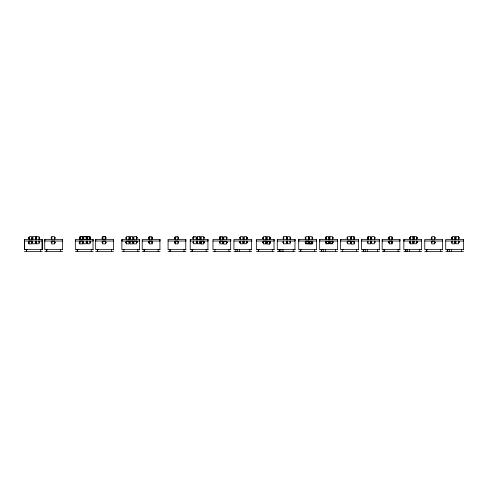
<?xml version="1.0" encoding="UTF-8"?>
<svg xmlns="http://www.w3.org/2000/svg" width="488" height="488" viewBox="0 0 488 488"><rect width="100%" height="100%" fill="white"/><g stroke="black" fill="none" stroke-linecap="round" stroke-linejoin="round"><path stroke-width="0.37" stroke-dasharray="2.44 1.83" d="M149.804 237.375L151.195 237.375L151.189 238.766M175.826 237.375L177.217 237.375M194.096 237.375L195.481 237.375M220.655 237.375L222.052 237.375M224.443 237.375L225.84 237.375"/><path stroke-width="0.73" d="M102.212 238.114C102.218 236.046 102.206 240.188 102.218 238.114M367.562 237.998C367.574 235.924 367.555 240.066 367.568 237.998M409.652 242.292C409.664 240.224 409.652 244.366 409.664 242.292M28.841 242.798L28.847 243.146L28.847 241.786M29.189 238.376L29.195 238.724L29.195 237.43M31.946 238.345L31.952 238.687L31.952 237.394M32.409 238.345L32.415 238.687L32.415 237.394M32.873 238.345L32.879 238.687L32.873 237.394M54.528 242.829L54.534 243.176L54.528 241.987M79.928 238.376L79.928 238.724L79.928 237.43M83.613 238.345L83.613 238.687L83.613 237.394M102.669 238.461C102.681 239.62 102.681 236.338 102.669 237.937M105.451 242.829L105.451 243.176L105.451 241.987M126.319 242.798L126.325 243.146L126.325 241.786M126.483 238.376L126.49 238.724L126.49 237.43M129.247 238.345L129.247 238.687L129.247 237.394M129.704 238.345L129.71 238.687L129.71 237.394M130.168 238.345L130.174 238.687L130.168 237.394M175.088 238.461C175.101 239.62 175.094 236.338 175.088 237.937M193.413 238.321L193.419 238.669L193.413 237.375M196.316 238.345L196.322 238.693L196.316 237.394M196.78 238.345L196.78 238.693L196.78 237.394M197.244 238.345L197.244 238.693L197.244 237.394M200.019 242.707L200.025 243.054L200.019 241.761M200.483 242.707L200.489 243.054L200.483 241.761M200.946 242.707L200.946 243.054L200.946 241.761M219.99 238.461C219.996 239.62 219.996 236.338 219.984 237.937M223.23 242.829L223.23 243.176L223.23 241.987M223.693 242.829L223.693 243.176L223.693 241.987M226.511 242.756L226.511 243.103L226.511 241.81M240.358 238.345L240.364 238.687L240.358 237.394M263.343 238.461C263.355 239.62 263.355 236.338 263.343 237.937M266.125 242.829L266.125 243.176L266.125 241.987M266.588 242.829L266.588 243.176L266.588 241.987M267.046 242.829L267.052 243.176L267.052 241.987M269.864 242.756L269.87 243.103L269.87 241.81M283.717 238.345L283.723 238.687L283.717 237.394M305.732 238.461C305.744 239.62 305.744 236.338 305.732 237.937M308.514 242.829L308.514 243.176L308.514 241.987M308.977 242.829L308.977 243.176L308.977 241.987M309.441 242.829L309.441 243.176L309.441 241.987M312.253 242.756L312.259 243.103L312.259 241.81M326.106 238.345L326.112 238.687L326.106 237.394M347.651 238.461C347.663 239.62 347.663 236.338 347.651 237.937M350.433 242.829L350.433 243.176L350.433 241.987M350.89 242.829L350.896 243.176L350.896 241.987M351.354 242.829L351.36 243.176L351.354 241.987M354.172 242.756L354.178 243.103L354.172 241.81M368.025 238.345L368.025 238.687L368.025 237.394M391.943 242.829L391.949 243.176L391.943 241.987M410.28 238.345L410.286 238.687L410.28 237.394M431.788 238.461C431.801 239.62 431.795 236.338 431.788 237.937M452.156 238.345L452.162 238.687L452.156 237.394M31.598 242.78L31.598 241.804M32.525 242.78L32.525 241.804M35.343 241.877L35.343 241.529L35.343 242.89M35.423 238.339L35.423 237.363M35.807 241.877L35.807 241.529L35.807 242.89M39.113 242.585L39.113 241.401L39.113 241.749M39.113 238.431L39.113 237.455M51.771 242.804L51.771 241.822M51.752 237.4L51.752 237.052L51.752 238.412M54.51 238.443L54.51 237.461M82.521 242.78L82.521 241.804M82.984 242.78L82.984 241.804M83.448 242.78L83.448 241.804M86.266 241.877L86.266 241.529L86.266 242.89M86.346 238.339L86.346 237.363M86.724 241.877L86.73 241.529L86.73 242.89M87.187 241.877L87.193 241.529L87.193 242.89M87.273 238.339L87.273 237.363M90.036 238.431L90.036 237.455M105.432 238.443L105.432 237.461M129.082 242.78L129.082 241.804M129.54 242.78L129.54 241.804M130.003 242.78L130.003 241.804M132.821 241.877L132.827 241.529L132.827 242.89M132.901 238.339L132.901 237.363M133.285 241.877L133.291 241.529L133.285 242.89M133.364 238.339L133.364 237.363M133.749 241.877L133.749 241.529L133.749 242.89M133.828 238.339L133.828 237.363M136.591 238.431L136.591 237.455M136.591 242.585L136.597 241.401L136.591 241.749M149.255 242.804L149.255 241.822M149.23 237.4L149.237 237.052L149.237 238.412M151.988 238.443L151.988 237.461M175.107 242.804L175.107 241.822M193.577 242.823L193.577 241.841M196.341 241.847L196.341 241.505L196.341 242.798M196.798 241.847L196.804 241.505L196.804 242.798M197.262 241.847L197.268 241.505L197.262 242.798M220.009 242.804L220.009 241.822M222.772 242.969L222.772 241.987M222.748 238.443L222.748 237.461M223.211 238.443L223.211 237.461M226.432 238.406L226.432 237.424M240.194 242.78L240.194 241.804M243.012 241.877L243.018 241.529L243.012 242.89M243.091 238.339L243.091 237.363M243.475 241.877L243.475 241.529L243.475 242.89M243.555 238.339L243.555 237.363M243.939 241.877L243.939 241.529L243.939 242.89M244.018 238.339L244.018 237.363M246.782 241.749L246.788 241.401L246.782 242.585M246.782 238.431L246.782 237.455M263.368 242.804L263.368 241.822M266.106 238.443L266.106 237.461M266.564 238.443L266.564 237.461M267.027 238.443L267.027 237.461M269.785 238.406L269.785 237.424M283.552 242.78L283.552 241.804M286.371 241.877L286.371 241.529L286.371 242.89M286.45 238.339L286.45 237.363M286.834 241.877L286.834 241.529L286.834 242.89M286.913 238.339L286.913 237.363M287.298 241.877L287.298 241.529L287.298 242.89M287.377 238.339L287.377 237.363M290.14 242.585L290.14 241.401L290.14 241.749M290.14 238.431L290.14 237.455M290.604 241.749L290.604 241.401L290.604 242.585M290.604 238.431L290.604 237.455M305.756 242.804L305.756 241.822M308.495 238.443L308.495 237.461M308.953 238.443L308.953 237.461M309.416 238.443L309.416 237.461M312.174 238.406L312.174 237.424M325.941 242.78L325.941 241.804M328.76 241.877L328.766 241.529L328.76 242.89M328.839 238.339L328.839 237.363M329.223 241.877L329.223 241.529L329.223 242.89M329.302 238.339L329.302 237.363M329.687 241.877L329.687 241.529L329.687 242.89M329.766 238.339L329.766 237.363M332.529 242.585L332.529 241.401L332.529 241.749M332.529 238.431L332.529 237.455M350.408 238.443L350.408 237.461M350.872 238.443L350.872 237.461M351.336 238.443L351.336 237.461M354.093 238.406L354.093 237.424M367.86 242.78L367.86 241.804M370.679 241.877L370.679 241.529L370.679 242.89M370.758 238.339L370.758 237.363M371.685 238.339L371.685 237.363M374.449 242.585L374.449 241.401L374.449 241.749M374.449 238.431L374.449 237.455M389.192 242.804L389.192 241.822M391.925 238.443L391.925 237.461M412.933 241.877L412.94 241.529L412.933 242.89M413.013 238.339L413.013 237.363M413.397 241.877L413.397 241.529L413.397 242.89M413.476 238.339L413.476 237.363M413.861 241.877L413.861 241.529L413.861 242.89M413.94 238.339L413.94 237.363M416.703 242.585L416.709 241.401L416.703 241.749M416.703 238.431L416.703 237.455M431.807 242.804L431.807 241.822M451.992 242.78L451.992 241.804M454.81 241.877L454.816 241.529L454.816 242.89M454.889 238.339L454.889 237.363M455.274 241.877L455.28 241.529L455.274 242.89M455.353 238.339L455.353 237.363M455.737 241.877L455.737 241.529L455.737 242.89M455.816 238.339L455.816 237.363M458.58 242.585L458.586 241.401L458.58 241.749M458.586 238.431L458.586 237.455M32.062 241.804L32.062 242.78M86.809 237.363L86.809 238.339M200.001 238.431L200.001 237.345M200.464 237.345L200.464 238.431M200.928 238.431L200.922 237.345M371.222 237.363L371.222 238.339M82.686 237.394L82.692 238.687L82.686 238.345M83.149 237.394L83.149 238.687L83.149 238.345M90.036 242.762L90.036 241.426M152.012 243.152L152.012 241.81M25.73 249.63L27.188 249.63M46.067 249.63L47.525 249.63M76.647 249.63L78.111 249.63M96.99 249.63L98.448 249.63M124.666 249.63L123.208 249.63M143.545 249.63L145.009 249.63M169.403 249.63L170.861 249.63M191.558 249.63L193.016 249.63M215.763 249.63L214.305 249.63M236.704 249.63L235.246 249.63M257.664 249.63L259.122 249.63M278.605 249.63L280.063 249.63M300.053 249.63L301.511 249.63M320.994 249.63L322.452 249.63M343.43 249.63L341.972 249.63M362.913 249.63L364.371 249.63M383.483 249.63L384.947 249.63M405.168 249.63L406.632 249.63M426.103 249.63L427.561 249.63M447.045 249.63L448.509 249.63M35.435 236.656L32.659 236.656L32.678 239.431M36.368 236.656L36.368 239.431L36.35 236.656L39.125 236.656L39.107 239.431M82.698 236.656L79.922 236.656L79.922 239.431M86.358 236.656L83.582 236.656L83.582 239.431M129.174 236.656L129.174 239.431L129.192 236.656L126.398 236.656L126.398 239.431M177.937 236.656L175.143 236.656L175.143 239.431M193.407 236.656L196.2 236.656L196.182 239.431M219.984 236.656L219.984 239.431L219.972 236.656L222.76 236.656L222.76 239.431M266.119 236.656L266.119 239.431L266.137 236.656L263.361 236.656L263.361 239.431M283.687 236.656L286.462 236.656L286.462 239.431L286.444 236.656M308.507 236.656L308.507 239.431L308.526 236.656L305.75 236.656L305.769 239.431M326.075 236.656L328.851 236.656L328.851 239.431M329.784 236.656L329.784 239.431L329.766 236.656L332.541 236.656L332.541 239.431M368.013 236.656L368.013 239.431L367.995 236.656L370.77 236.656L370.752 239.431M410.249 236.656L413.025 236.656M413.958 236.656L413.958 239.431L413.94 236.656L416.715 236.656L416.697 239.431M455.835 236.656L455.835 239.431L455.822 236.656L458.592 236.656L458.592 239.431L458.574 236.656M24.4 241.029L42.224 241.029L42.279 249.63L24.4 249.63L24.4 239.431L42.224 239.431L42.224 241.029M44.737 241.029L62.574 241.029L62.574 239.431L44.737 239.431L44.737 249.63L62.623 249.63M75.323 241.029L93.153 241.029L93.153 239.431L75.323 239.431L75.323 249.63L93.202 249.63M95.66 241.029L113.497 241.029L113.497 239.431L95.66 239.431L95.66 249.63L113.539 249.63M121.878 241.029L139.702 241.029L139.702 239.431L121.878 239.431L121.878 249.63L139.763 249.63M142.221 241.029L160.064 241.029L160.064 239.431L142.221 239.431L142.221 249.63L160.101 249.63M168.079 241.029L185.91 241.029L185.91 239.431L168.079 239.431L168.079 249.63L185.959 249.63M190.228 241.029L208.065 241.029L208.065 239.431L190.228 239.431L190.228 249.63L208.114 249.63M212.975 241.029L230.812 241.029L230.812 239.431L212.975 239.431L212.975 249.63L230.861 249.63M233.923 241.029L251.753 241.029L251.753 239.431L233.923 239.431L233.923 249.63L251.802 249.63M256.334 241.029L274.171 241.029L274.171 239.431L256.334 239.431L256.334 249.63L274.213 249.63M277.276 241.029L295.112 241.029L295.112 239.431L277.276 239.431L277.276 249.63L295.161 249.63M298.723 241.029L316.56 241.029L316.56 239.431L298.723 239.431L298.723 249.63L316.602 249.63M319.664 241.029L337.501 241.029L337.501 239.431L319.664 239.431L319.664 249.63L337.55 249.63M340.642 241.029L358.473 241.029L358.473 239.431L340.642 239.431L340.642 249.63L358.521 249.63M361.584 241.029L379.42 241.029L379.42 239.431L361.584 239.431L361.584 249.63L379.469 249.63M382.159 241.029L399.989 241.029L399.989 239.431L382.159 239.431L382.159 249.63L400.038 249.63M403.844 241.029L421.675 241.029L421.675 239.431L403.844 239.431L403.844 249.63L421.724 249.63M424.774 241.029L442.61 241.029L442.61 239.431L424.774 239.431L424.774 249.63L442.659 249.63M445.721 241.029L463.551 241.029L463.551 239.431L445.721 239.431L445.721 249.63L463.6 249.63M31.592 241.115L31.61 243.89L28.835 243.89L28.835 241.115L31.61 241.115M79.757 241.115L82.533 241.115L82.533 243.89L79.757 243.89L79.757 241.115L79.776 243.89M149.249 241.115L152.018 241.115L152.018 243.89L149.249 243.89L149.261 241.115M220.003 241.115L222.778 241.115L222.778 243.89L220.003 243.89L220.021 241.115M266.137 241.115L263.361 241.115L263.38 243.89L266.137 243.89L266.137 241.115L266.119 243.89M308.526 241.115L305.75 241.115L305.769 243.89L308.526 243.89L308.526 241.115L308.507 243.89M267.052 241.304L269.827 241.304L269.809 244.073M312.216 241.304L309.441 241.304L309.441 244.073L312.216 244.073L312.198 241.304M36.368 243.78L36.368 241.005L36.35 243.78L39.125 243.78L39.125 241.005M283.607 243.817L286.383 243.817L286.383 241.041M325.996 243.817L328.772 243.817L328.772 241.041M175.101 243.89L177.876 243.89L177.876 241.115L175.101 241.115L175.119 243.89M269.827 244.073L267.052 244.073L267.07 241.304M24.4 251.485L42.279 251.485M44.737 251.485L62.623 251.485M75.323 251.485L93.202 251.485M95.66 251.485L113.539 251.485M121.878 251.485L139.763 251.485M142.221 251.485L160.101 251.485M168.079 251.485L185.959 251.485M190.228 251.485L208.114 251.485M212.975 251.485L230.861 251.485M233.923 251.485L251.802 251.485M256.334 251.485L274.213 251.485M277.276 251.485L295.161 251.485M298.723 251.485L316.602 251.485M319.664 251.485L337.55 251.485M340.642 251.485L358.521 251.485M361.584 251.485L379.469 251.485M382.159 251.485L400.038 251.485M403.844 251.485L421.724 251.485M424.774 251.485L442.659 251.485M445.721 251.485L463.6 251.485M24.62 249.63L24.522 239.431M371.148 242.219C371.136 240.169 371.148 244.256 371.136 242.219M463.417 239.431L463.417 249.63M461.66 249.63L461.66 251.485M458.592 241.005L458.592 243.78L455.816 243.78L455.835 241.005M454.883 239.431L454.901 236.656L452.126 236.656L452.126 239.431M454.822 241.041L454.822 243.817L452.047 243.817L452.065 241.041M451.418 249.63L451.418 251.485M449.356 249.63L449.356 251.485M447.728 249.63L447.728 251.485M447.655 249.679L447.655 251.485M442.476 239.431L442.476 249.63M440.719 249.63L440.719 251.485M434.576 239.431L434.576 236.656L431.801 236.656L431.801 239.431M426.786 249.63L426.786 251.485M426.713 249.679L426.713 251.485M421.54 239.431L421.54 249.63M419.784 249.63L419.784 251.485M416.715 241.005L416.715 243.78L413.94 243.78L413.958 241.005M413.007 236.656L413.025 239.431M412.946 241.041L412.946 243.817L410.17 243.817L410.17 241.041M410.268 236.656L410.249 239.431M410.188 241.041L410.188 243.817M409.536 249.63L409.536 251.485M407.48 249.63L407.48 251.485M405.851 249.63L405.851 251.485M405.778 249.679L405.778 251.485M403.972 239.431L403.972 241.029M399.855 239.431L399.855 249.63M398.098 249.63L398.098 251.485M391.955 239.431L391.943 236.656L389.186 236.656L389.186 239.431M384.166 249.63L384.166 251.485M384.093 249.679L384.093 251.485M382.287 239.431L382.287 241.029M379.286 239.431L379.286 249.63M377.529 249.63L377.529 251.485M374.461 239.431L374.442 236.656L371.685 236.656L371.704 239.431M374.455 241.005L374.455 243.78L371.685 243.78L371.704 241.005M370.691 241.041L370.691 243.817L367.915 243.817L367.934 241.041M367.281 249.63L367.281 251.485M365.219 249.63L365.219 251.485M363.597 249.63L363.597 251.485L363.523 249.679M361.718 239.431L361.718 241.029M358.345 239.431L358.345 249.63M356.588 249.63L356.588 251.485M354.081 239.431L354.081 236.656L351.311 236.656L351.311 239.431M354.068 236.656L354.068 239.431M351.323 236.656L351.323 239.431M350.445 239.431L350.427 236.656L347.67 236.656L347.688 239.431M342.649 249.63L342.582 251.485M340.776 239.431L340.776 241.029M337.367 239.431L337.367 249.63M335.61 249.63L335.61 251.485M332.541 241.005L332.541 243.78L329.766 243.78L329.784 241.005M326.094 236.656L326.075 239.431M326.014 241.041L326.014 243.817M325.362 249.63L325.362 251.485M323.306 249.63L323.306 251.485M321.677 249.63L321.677 251.485M321.604 249.679L321.604 251.485M319.799 239.431L319.799 241.029M316.425 239.431L316.425 249.63M314.668 249.63L314.668 251.485M312.149 239.431L312.168 236.656L309.392 236.656L309.41 239.431M300.736 249.63L300.736 251.485M300.663 249.679L300.663 251.485M298.857 239.431L298.857 241.029M294.978 239.431L294.978 249.63M293.221 249.63L293.221 251.485M290.134 239.431L290.153 236.656L287.377 236.656L287.377 239.431M290.153 241.005L290.153 243.78L287.377 243.78L287.395 241.005M283.705 236.656L283.687 239.431M283.626 241.041L283.626 243.817M282.973 249.63L282.973 251.485M280.917 249.63L280.917 251.485M279.288 249.63L279.288 251.485M279.215 249.679L279.215 251.485M277.41 239.431L277.41 241.029M274.036 239.431L274.036 249.63M272.28 249.63L272.28 251.485M269.76 239.431L269.779 236.656L267.003 236.656L267.021 239.431M258.347 249.63L258.347 251.485M258.274 249.679L258.274 251.485M251.619 239.431L251.619 249.63M249.862 249.63L249.862 251.485M246.775 239.431L246.794 236.656L244.018 236.656L244.018 239.431M246.794 241.005L246.794 243.78L244.018 243.78L244.037 241.005M243.103 239.431L243.085 236.656L240.328 236.656L240.346 239.431M243.024 241.041L243.024 243.817L240.249 243.817L240.267 241.041M239.614 249.63L239.614 251.485M237.558 249.63L237.558 251.485M235.93 249.63L235.856 251.485M230.678 239.431L230.678 249.63M228.921 249.63L228.921 251.485M226.548 239.431L226.53 236.656L223.754 236.656L223.772 239.431M214.988 249.63L214.915 251.485M207.931 239.431L207.931 249.63M206.174 249.63L206.174 251.485M203.777 239.431L203.758 236.656L201.001 236.656L201.001 239.431M200.964 241.182L200.964 243.957M200.031 240.999L200.031 243.768L197.256 243.768L197.274 240.999M196.347 241.023L196.347 243.799L193.571 243.799L193.59 241.023M193.425 236.656L193.407 239.431M192.241 249.63L192.241 251.485M192.168 249.679L192.168 251.485M190.363 239.431L190.363 241.029M185.775 239.431L185.775 249.63M184.019 249.63L184.019 251.485M177.919 236.656L177.937 239.431M170.086 249.63L170.086 251.485M170.013 249.679L170.013 251.485M159.918 239.431L159.918 249.63M158.161 249.63L158.161 251.485M151.908 239.431L151.89 236.656L149.114 236.656L149.133 239.431M144.228 249.63L144.228 251.485M144.155 249.679L144.155 251.485M139.58 239.431L139.58 249.63M137.823 249.63L137.823 251.485M136.603 239.431L136.603 236.656L133.828 236.656L133.828 239.431M136.585 236.656L136.585 239.431M132.895 239.431L132.913 236.656L130.137 236.656L130.156 239.431M123.891 249.63L123.818 251.485M122.006 239.431L122.006 241.029M113.362 239.431L113.362 249.63M111.606 249.63L111.606 251.485M105.445 239.431L105.426 236.656L102.669 236.656L102.687 239.431M97.673 249.63L97.673 251.485M97.6 249.679L97.6 251.485M95.794 239.431L95.794 241.029M93.025 239.431L93.025 249.63M91.262 249.63L91.262 251.485M90.048 239.431L90.048 236.656L87.273 236.656L87.291 239.431M90.042 241.005L90.042 243.78L87.273 243.78L87.291 241.005M86.339 236.656L86.358 239.431M86.278 241.041L86.278 243.817L83.503 243.817L83.521 241.041M82.679 236.656L82.698 239.431M82.515 241.115L82.515 243.89M77.33 249.63L77.33 251.485M77.263 249.679L77.263 251.485M62.44 239.431L62.44 249.63M60.683 249.63L60.683 251.485M54.522 239.431L54.503 236.656L51.746 236.656L51.746 239.431M46.75 249.63L46.75 251.485M46.677 249.679L46.677 251.485M44.872 239.431L44.872 241.029M42.102 239.431L42.102 249.63M40.345 249.63L40.345 251.485M35.417 236.656L35.435 239.431M35.356 241.041L35.356 243.817L32.58 243.817L32.598 241.041M31.94 239.431L31.958 236.656L29.189 236.656L29.189 239.431M28.853 241.115L28.853 243.89M26.407 249.63L26.407 251.485M26.34 249.679L26.34 251.485M28.377 242.274C28.383 244.695 28.389 240.682 28.377 242.274M28.725 237.851C28.737 240.273 28.737 236.271 28.725 237.851M35.886 237.674C35.892 240.072 35.892 236.119 35.886 237.674M36.264 242.042C36.271 244.403 36.277 240.468 36.264 242.042M36.35 237.674C36.356 240.072 36.356 236.131 36.35 237.674M39.571 241.914C39.583 244.335 39.583 240.322 39.571 241.914M39.577 237.766C39.583 240.188 39.583 236.168 39.577 237.766M51.307 242.133C51.313 244.555 51.319 240.541 51.307 242.133M51.289 237.564C51.295 239.992 51.295 235.972 51.289 237.564M54.992 242.298C54.998 244.726 54.998 240.706 54.992 242.298M54.967 237.772C54.973 240.133 54.979 236.198 54.967 237.772M79.3 242.274C79.306 244.695 79.312 240.682 79.3 242.274M79.465 237.851C79.471 240.273 79.471 236.259 79.465 237.851M79.764 242.274C79.77 244.701 79.77 240.694 79.764 242.274M90.493 241.914C90.5 244.335 90.506 240.322 90.493 241.914M90.5 237.766C90.506 240.188 90.506 236.168 90.5 237.766M102.23 242.133C102.236 244.561 102.236 240.554 102.23 242.133M102.694 242.133C102.7 244.555 102.7 240.541 102.694 242.133M105.914 242.298C105.92 244.726 105.92 240.706 105.914 242.298M105.89 237.772C105.896 240.139 105.902 236.21 105.89 237.772M125.861 242.274C125.867 244.695 125.867 240.682 125.861 242.274M126.02 237.851C126.032 240.273 126.032 236.271 126.02 237.851M137.055 241.914C137.061 244.335 137.061 240.322 137.055 241.914M137.055 237.766C137.061 240.188 137.061 236.168 137.055 237.766M148.767 237.564C148.773 239.992 148.773 235.972 148.767 237.564M148.791 242.133C148.797 244.555 148.797 240.541 148.791 242.133M152.469 242.298C152.476 244.726 152.482 240.706 152.469 242.298M152.451 237.772C152.457 240.139 152.457 236.21 152.451 237.772M174.643 242.133C174.655 244.567 174.655 240.529 174.643 242.133M174.625 237.937C174.631 240.358 174.631 236.344 174.625 237.937M178.327 242.298C178.334 244.726 178.334 240.706 178.327 242.298M178.309 237.772C178.315 240.108 178.315 236.284 178.309 237.772M192.949 237.796C192.955 240.218 192.961 236.204 192.949 237.796M193.114 242.152C193.12 244.573 193.12 240.56 193.114 242.152M203.764 242.109C203.77 244.537 203.77 240.517 203.764 242.109M204.143 237.619C204.149 239.98 204.155 236.046 204.143 237.619M204.222 242.109L204.234 242.67L204.234 242.109M219.527 237.937C219.533 240.358 219.533 236.344 219.527 237.937M219.545 242.133C219.551 244.555 219.557 240.541 219.545 242.133M223.669 237.772C223.675 240.133 223.681 236.198 223.669 237.772M226.889 237.735C226.896 240.163 226.902 236.143 226.889 237.735M226.969 242.231L226.981 242.621L226.975 241.713L226.969 242.261M239.73 242.115C239.736 244.537 239.742 240.517 239.73 242.115M239.895 237.815C239.901 240.242 239.907 236.222 239.895 237.815M247.245 241.914C247.251 244.335 247.251 240.322 247.245 241.914M247.245 237.766C247.251 240.188 247.251 236.168 247.245 237.766M262.904 242.133C262.91 244.555 262.91 240.541 262.904 242.133M262.88 237.937C262.892 240.358 262.892 236.344 262.88 237.937M270.248 237.735C270.254 240.163 270.254 236.143 270.248 237.735M270.328 242.231L270.34 242.621L270.334 241.713L270.328 242.261M283.089 242.115C283.095 244.537 283.095 240.517 283.089 242.115M283.254 237.815C283.26 240.242 283.26 236.222 283.254 237.815M305.293 242.133C305.299 244.555 305.305 240.541 305.293 242.133M305.274 237.937C305.281 240.358 305.281 236.344 305.274 237.937M312.637 237.735C312.643 240.163 312.649 236.143 312.637 237.735M312.716 242.231L312.729 242.621L312.723 241.713L312.716 242.261M325.478 242.115C325.484 244.537 325.49 240.517 325.478 242.115M325.642 237.815C325.649 240.242 325.655 236.222 325.642 237.815M332.993 241.914C332.999 244.305 332.999 240.34 332.993 241.914M332.993 237.766C332.999 240.157 332.999 236.192 332.993 237.766M347.212 242.133C347.218 244.555 347.218 240.541 347.212 242.133M347.188 237.937C347.194 240.358 347.2 236.344 347.188 237.937M347.676 242.133C347.682 244.555 347.682 240.541 347.676 242.133M354.636 242.231L354.642 242.621L354.642 241.713L354.636 242.261M354.556 237.735C354.562 240.163 354.562 236.143 354.556 237.735M367.397 242.115C367.403 244.537 367.403 240.517 367.397 242.115M371.6 242.042C371.606 244.378 371.612 240.554 371.6 242.042M374.906 241.914C374.912 244.335 374.918 240.334 374.906 241.914M374.912 237.766C374.918 240.188 374.918 236.168 374.912 237.766M388.704 237.937C388.71 240.358 388.71 236.344 388.704 237.937M388.729 242.133C388.735 244.555 388.735 240.541 388.729 242.133M389.168 237.937C389.174 240.358 389.174 236.344 389.168 237.937M392.407 242.298C392.413 244.726 392.419 240.706 392.407 242.298M392.389 237.772C392.395 240.139 392.395 236.21 392.389 237.772M409.816 237.815C409.822 240.242 409.829 236.222 409.816 237.815M410.115 242.115C410.121 244.537 410.127 240.517 410.115 242.115M417.167 241.914C417.173 244.335 417.173 240.322 417.167 241.914M417.167 237.766C417.173 240.188 417.179 236.168 417.167 237.766M431.343 242.133C431.349 244.555 431.355 240.541 431.343 242.133M431.325 237.937C431.331 240.358 431.331 236.357 431.325 237.937M434.564 242.298C434.57 244.726 434.57 240.706 434.564 242.298M435.028 242.298C435.034 244.726 435.034 240.706 435.028 242.298M435.003 237.772C435.015 240.133 435.015 236.198 435.003 237.772M451.528 242.115C451.534 244.537 451.54 240.517 451.528 242.115M451.693 237.815C451.699 240.242 451.705 236.222 451.693 237.815M459.043 241.914C459.049 244.335 459.049 240.322 459.043 241.914M459.043 237.766C459.049 240.188 459.055 236.168 459.043 237.766M204.228 241.944L204.222 241.975M226.981 242.591L226.975 243.134L226.969 242.591M270.34 242.591L270.334 243.134L270.328 242.591M312.729 242.591L312.723 243.134L312.716 242.591M354.642 242.591L354.642 243.134L354.636 242.591M204.234 242.64L204.228 243.018L204.228 242.64M200.031 236.515L197.256 236.515L197.274 239.291L200.031 239.291L200.031 236.515M82.576 236.784L80.081 236.784L80.081 239.279L82.576 239.279L82.576 236.784M86.205 236.802L83.704 236.802L83.704 239.297L86.205 239.297L86.205 236.802M105.298 236.778L102.803 236.778L102.803 239.23L105.298 239.23L105.298 236.778M89.92 236.851L87.425 236.851L87.425 239.254L89.92 239.254L89.92 236.851M54.54 241.115L51.765 241.115L51.765 243.89L54.54 243.89L54.54 241.115M105.463 241.115L102.687 241.115L102.706 243.89L105.463 243.89L105.463 241.115M129.088 241.115L126.319 241.115L126.319 243.89L129.088 243.89L129.088 241.115M132.785 241.115L130.009 241.115L130.009 243.89L132.785 243.89L132.767 241.115M136.481 241.115L133.706 241.115L133.706 243.89L136.481 243.89L136.481 241.115M203.722 241.182L200.952 241.182L200.952 243.957L203.722 243.957L203.722 241.182M350.445 241.115L347.67 241.115L347.688 243.89L350.445 243.89L350.427 241.115M391.955 241.115L389.186 241.115L389.198 243.89L391.955 243.89L391.955 241.115M434.576 241.115L431.801 241.115L431.801 243.89L434.576 243.89L434.576 241.115M226.469 241.304L223.693 241.304L223.693 244.073L226.469 244.073L226.45 241.304M332.06 241.371L330.205 241.371L330.205 243.408L332.06 243.408L332.06 241.371M354.135 241.304L351.36 241.304L351.36 244.073L354.135 244.073L354.135 241.304M328.424 241.401L326.387 241.401L326.387 243.433L328.424 243.433L328.424 241.401M308.105 241.529L306.067 241.529L306.067 243.561L308.105 243.561L308.105 241.529M311.692 241.706L309.837 241.706L309.837 243.555L311.692 243.555L311.692 241.706"/></g></svg>
